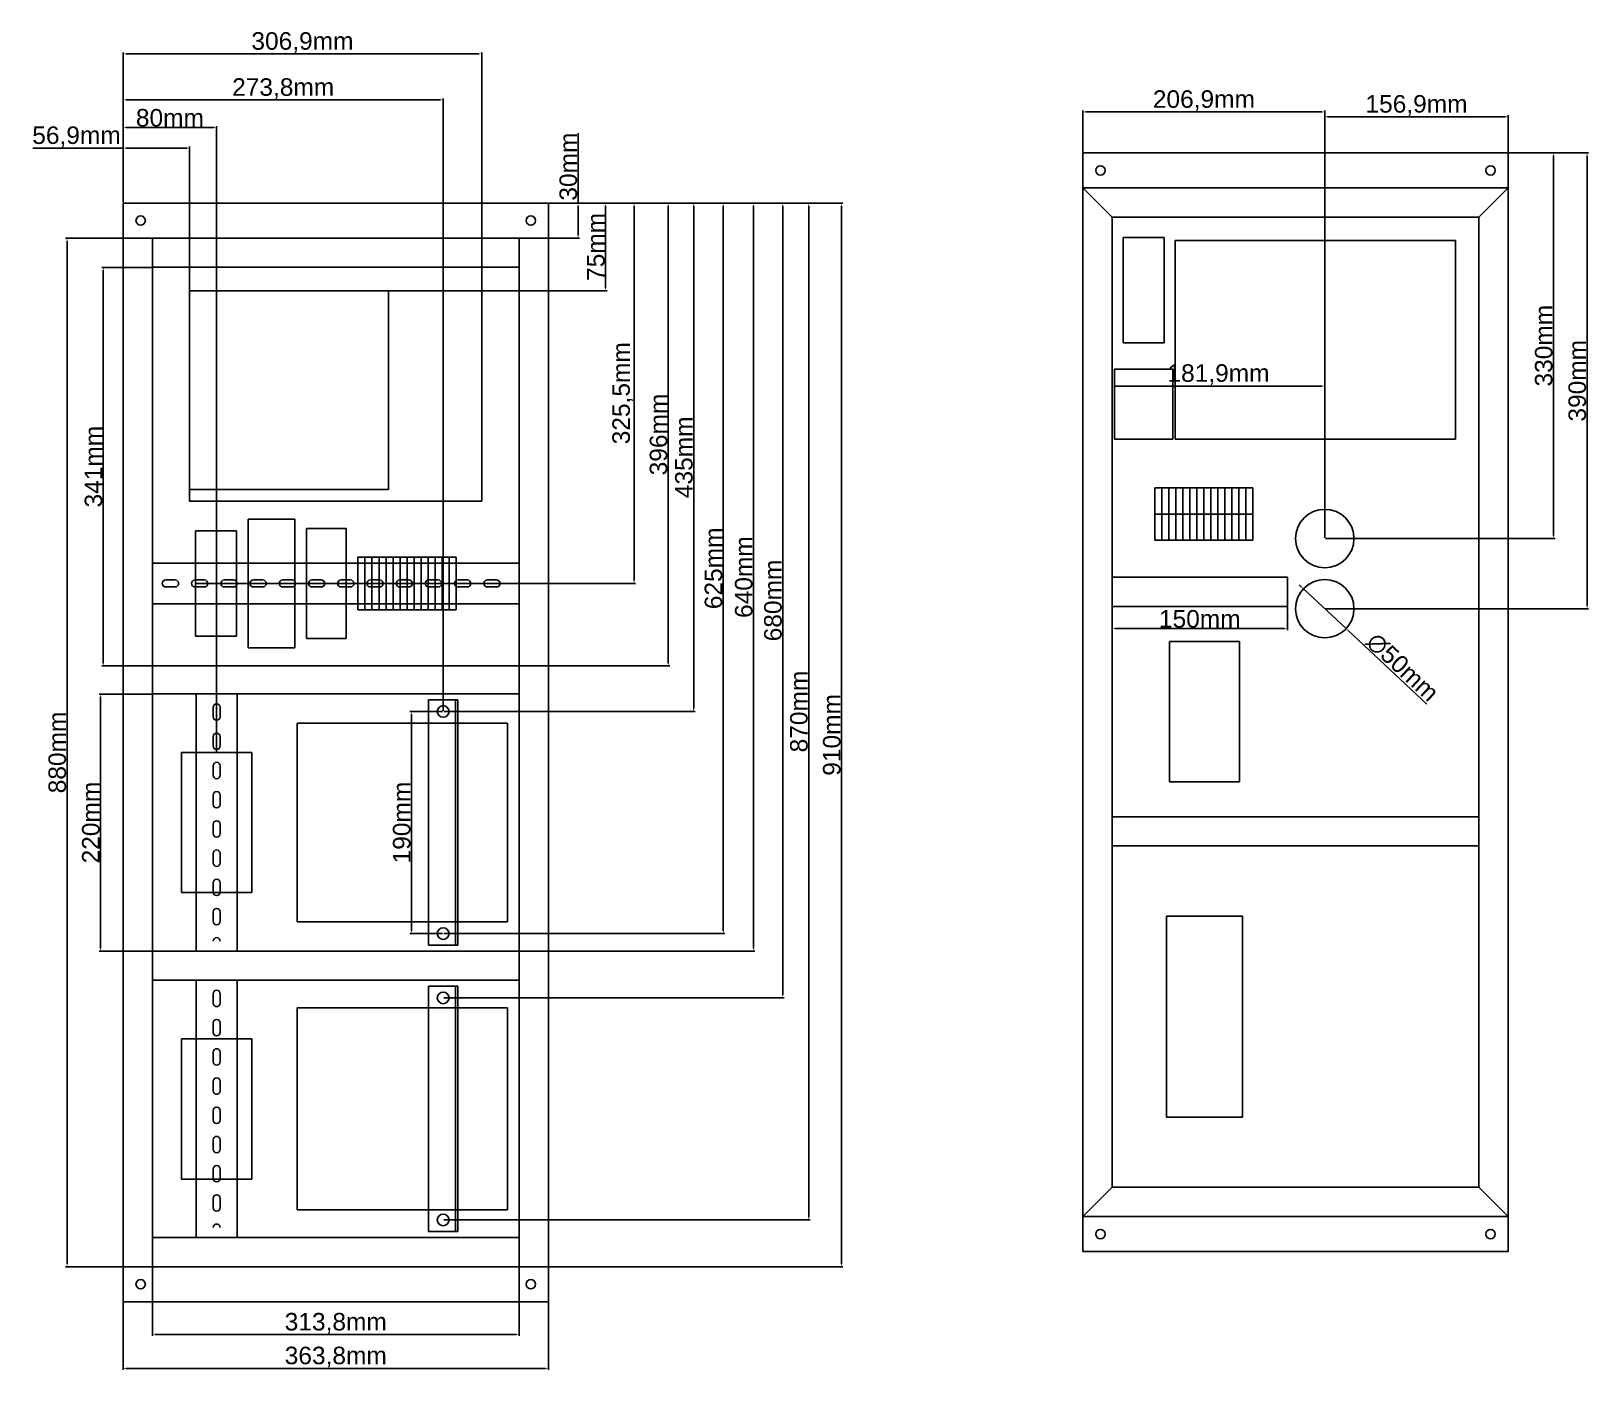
# Model space of a CAD drawing. Header units: centimetres. Extents: x 6534 to 31506, y 42826 to 109107.
# Drawn here: x 15974 to 17306, y 48677 to 49823 of the extents above; entities that cross this region are included whole.
import ezdxf

# ---------------------------------------------------------------- set-up
doc = ezdxf.new("R2010")
doc.units = ezdxf.units.CM
doc.header["$LTSCALE"] = 0.5
doc.linetypes.add('DASHED2', pattern=[9.525, 6.35, -3.175])
doc.styles.get("Standard").update_dxf_attribs({"font": 'arial.ttf'})
doc.dimstyles.new('ISO-25', dxfattribs={"dimtxt": 15, "dimasz": 2.5, "dimexe": 1.25, "dimexo": 0.625, "dimtad": 1, "dimtxsty": 'Standard', "dimcen": 2.5, "dimclrd": 1, "dimclre": 1, "dimadec": 0, "dimazin": 0, "dimtfac": 1, "dimtmove": 0, "dimatfit": 3, "dimfxl": 1, "dimarcsym": 0})

# ---------------------------------------------------------------- blocks, each defined once
blk = doc.blocks.new('*D309')
at = {"color": 1, "lineweight": -2, "transparency": 16777216}
for p, q in [((16441.6, 49675.5), (16441.6, 49735.3)), ((16416.8, 49675.5), (16442.8, 49675.5)), ((16441.6, 49648), (16441.6, 49673)), ((16416.8, 49645.5), (16442.8, 49645.5))]:
    blk.add_line(p, q, dxfattribs=at)
at = {"color": 1, "transparency": 16777216}
for points in [[(16441.2, 49673), (16442, 49673), (16441.6, 49675.5)], [(16441.2, 49648), (16442, 49648), (16441.6, 49645.5)]]:
    blk.add_solid(points, dxfattribs=at)
at = {"layer": 'Defpoints', "color": 0, "transparency": 16777216}
for p in [(16416.2, 49675.5), (16441.6, 49675.5), (16416.2, 49645.5)]:
    blk.add_point(p, dxfattribs=at)
at = {"color": 0, "transparency": 16777216, "insert": (16433.3, 49706.7), "char_height": 15, "attachment_point": 5, "rotation": 90}
blk.add_mtext('30mm', dxfattribs=at)
blk = doc.blocks.new('*D310')
at = {"color": 1, "lineweight": -2, "transparency": 16777216}
for p, q in [((16416.8, 49675.5), (16520, 49675.5)), ((16518.7, 49282), (16518.7, 49673)), ((16391.8, 49279.5), (16520, 49279.5))]:
    blk.add_line(p, q, dxfattribs=at)
at = {"color": 1, "transparency": 16777216}
for points in [[(16518.3, 49673), (16519.2, 49673), (16518.7, 49675.5)], [(16518.3, 49282), (16519.2, 49282), (16518.7, 49279.5)]]:
    blk.add_solid(points, dxfattribs=at)
at = {"layer": 'Defpoints', "color": 0, "transparency": 16777216}
for p in [(16416.2, 49675.5), (16518.7, 49675.5), (16391.2, 49279.5)]:
    blk.add_point(p, dxfattribs=at)
at = {"color": 0, "transparency": 16777216, "insert": (16510.5, 49477.5), "char_height": 15, "attachment_point": 5, "rotation": 90}
blk.add_mtext('396mm', dxfattribs=at)
blk = doc.blocks.new('*D311')
at = {"color": 1, "lineweight": -2, "transparency": 16777216}
for p, q in [((16416.8, 49675.5), (16592.9, 49675.5)), ((16591.7, 49038), (16591.7, 49673)), ((16391.8, 49035.5), (16592.9, 49035.5))]:
    blk.add_line(p, q, dxfattribs=at)
at = {"color": 1, "transparency": 16777216}
for points in [[(16591.3, 49673), (16592.1, 49673), (16591.7, 49675.5)], [(16591.3, 49038), (16592.1, 49038), (16591.7, 49035.5)]]:
    blk.add_solid(points, dxfattribs=at)
at = {"layer": 'Defpoints', "color": 0, "transparency": 16777216}
for p in [(16416.2, 49675.5), (16591.7, 49675.5), (16391.2, 49035.5)]:
    blk.add_point(p, dxfattribs=at)
at = {"color": 0, "transparency": 16777216, "insert": (16583.4, 49355.5), "char_height": 15, "attachment_point": 5, "rotation": 90}
blk.add_mtext('640mm', dxfattribs=at)
blk = doc.blocks.new('*D312')
at = {"color": 1, "lineweight": -2, "transparency": 16777216}
for p, q in [((16416.8, 49675.5), (16668.2, 49675.5)), ((16667, 48768), (16667, 49673)), ((16416.8, 48765.5), (16668.2, 48765.5))]:
    blk.add_line(p, q, dxfattribs=at)
at = {"color": 1, "transparency": 16777216}
for points in [[(16666.6, 49673), (16667.4, 49673), (16667, 49675.5)], [(16666.6, 48768), (16667.4, 48768), (16667, 48765.5)]]:
    blk.add_solid(points, dxfattribs=at)
at = {"layer": 'Defpoints', "color": 0, "transparency": 16777216}
for p in [(16416.2, 49675.5), (16667, 49675.5), (16416.2, 48765.5)]:
    blk.add_point(p, dxfattribs=at)
at = {"color": 0, "transparency": 16777216, "insert": (16658.7, 49220.5), "char_height": 15, "attachment_point": 5, "rotation": 90}
blk.add_mtext('910mm', dxfattribs=at)
blk = doc.blocks.new('*D314')
at = {"color": 1, "lineweight": -2, "transparency": 16777216}
for p, q in [((16416.8, 49675.5), (16466.4, 49675.5)), ((16465.1, 49603), (16465.1, 49673)), ((16354.9, 49600.5), (16466.4, 49600.5))]:
    blk.add_line(p, q, dxfattribs=at)
at = {"color": 1, "transparency": 16777216}
for points in [[(16464.7, 49673), (16465.5, 49673), (16465.1, 49675.5)], [(16464.7, 49603), (16465.5, 49603), (16465.1, 49600.5)]]:
    blk.add_solid(points, dxfattribs=at)
at = {"layer": 'Defpoints', "color": 0, "transparency": 16777216}
for p in [(16416.2, 49675.5), (16465.1, 49675.5), (16354.3, 49600.5)]:
    blk.add_point(p, dxfattribs=at)
at = {"color": 0, "transparency": 16777216, "insert": (16456.9, 49638), "char_height": 15, "attachment_point": 5, "rotation": 90}
blk.add_mtext('75mm', dxfattribs=at)
blk = doc.blocks.new('*D315')
at = {"color": 1, "lineweight": -2, "transparency": 16777216}
for p, q in [((16416.8, 49675.5), (16490.7, 49675.5)), ((16489.5, 49352.5), (16489.5, 49673)), ((16114.9, 49350), (16490.7, 49350))]:
    blk.add_line(p, q, dxfattribs=at)
at = {"color": 1, "transparency": 16777216}
for points in [[(16489.1, 49673), (16489.9, 49673), (16489.5, 49675.5)], [(16489.1, 49352.5), (16489.9, 49352.5), (16489.5, 49350)]]:
    blk.add_solid(points, dxfattribs=at)
at = {"layer": 'Defpoints', "color": 0, "transparency": 16777216}
for p in [(16416.2, 49675.5), (16489.5, 49675.5), (16114.3, 49350)]:
    blk.add_point(p, dxfattribs=at)
at = {"color": 0, "transparency": 16777216, "insert": (16479.8, 49512.8), "char_height": 15, "attachment_point": 5, "rotation": 90}
blk.add_mtext('325,5mm', dxfattribs=at)
blk = doc.blocks.new('*D316')
at = {"color": 1, "lineweight": -2, "transparency": 16777216}
for p, q in [((16052.4, 49722.6), (15975.2, 49722.6)), ((16052.4, 49676.2), (16052.4, 49723.8)), ((16106.8, 49722.6), (16054.9, 49722.6)), ((16109.3, 49601.2), (16109.3, 49723.8))]:
    blk.add_line(p, q, dxfattribs=at)
at = {"color": 1, "transparency": 16777216}
for points in [[(16054.9, 49723), (16054.9, 49722.1), (16052.4, 49722.6)], [(16106.8, 49723), (16106.8, 49722.1), (16109.3, 49722.6)]]:
    blk.add_solid(points, dxfattribs=at)
at = {"layer": 'Defpoints', "color": 0, "transparency": 16777216}
for p in [(16052.4, 49722.6), (16052.4, 49675.5), (16109.3, 49600.5)]:
    blk.add_point(p, dxfattribs=at)
at = {"color": 0, "transparency": 16777216, "insert": (16012.5, 49732.2), "char_height": 15, "attachment_point": 5}
blk.add_mtext('56,9mm', dxfattribs=at)
blk = doc.blocks.new('*D317')
at = {"color": 1, "lineweight": -2, "transparency": 16777216}
for p, q in [((16898.5, 49329.9), (16898.5, 49310.1)), ((17048.5, 49329.9), (17048.5, 49310.1)), ((16901, 49311.4), (17046, 49311.4))]:
    blk.add_line(p, q, dxfattribs=at)
at = {"color": 1, "transparency": 16777216}
for points in [[(16901, 49311.8), (16901, 49311), (16898.5, 49311.4)], [(17046, 49311.8), (17046, 49311), (17048.5, 49311.4)]]:
    blk.add_solid(points, dxfattribs=at)
at = {"layer": 'Defpoints', "color": 0, "transparency": 16777216}
for p in [(16898.5, 49330.5), (17048.5, 49330.5), (17048.5, 49311.4)]:
    blk.add_point(p, dxfattribs=at)
at = {"color": 0, "transparency": 16777216, "insert": (16973.5, 49319.7), "char_height": 15, "attachment_point": 5}
blk.add_mtext('150mm', dxfattribs=at)
blk = doc.blocks.new('*D318')
at = {"color": 1, "lineweight": -2, "transparency": 16777216}
for p, q in [((17237.9, 49718.5), (17277.4, 49718.5)), ((17276.1, 49391), (17276.1, 49716)), ((17081, 49388.5), (17277.4, 49388.5))]:
    blk.add_line(p, q, dxfattribs=at)
at = {"color": 1, "transparency": 16777216}
for points in [[(17275.7, 49716), (17276.5, 49716), (17276.1, 49718.5)], [(17275.7, 49391), (17276.5, 49391), (17276.1, 49388.5)]]:
    blk.add_solid(points, dxfattribs=at)
at = {"layer": 'Defpoints', "color": 0, "transparency": 16777216}
for p in [(17237.3, 49718.5), (17276.1, 49718.5), (17080.4, 49388.5)]:
    blk.add_point(p, dxfattribs=at)
at = {"color": 0, "transparency": 16777216, "insert": (17267.8, 49553.5), "char_height": 15, "attachment_point": 5, "rotation": 90}
blk.add_mtext('330mm', dxfattribs=at)
blk = doc.blocks.new('*D319')
at = {"color": 1, "lineweight": -2, "transparency": 16777216}
for p, q in [((17237.9, 49718.5), (17306, 49718.5)), ((17304.8, 49331), (17304.8, 49716)), ((17081, 49328.5), (17306, 49328.5))]:
    blk.add_line(p, q, dxfattribs=at)
at = {"color": 1, "transparency": 16777216}
for points in [[(17304.4, 49716), (17305.2, 49716), (17304.8, 49718.5)], [(17304.4, 49331), (17305.2, 49331), (17304.8, 49328.5)]]:
    blk.add_solid(points, dxfattribs=at)
at = {"layer": 'Defpoints', "color": 0, "transparency": 16777216}
for p in [(17237.3, 49718.5), (17304.8, 49718.5), (17080.4, 49328.5)]:
    blk.add_point(p, dxfattribs=at)
at = {"color": 0, "transparency": 16777216, "insert": (17296.5, 49523.5), "char_height": 15, "attachment_point": 5, "rotation": 90}
blk.add_mtext('390mm', dxfattribs=at)
blk = doc.blocks.new('*D320')
at = {"color": 1, "lineweight": -2, "transparency": 16777216}
for p, q in [((17080.4, 49389.1), (17080.4, 49750.6)), ((17082.9, 49749.3), (17234.8, 49749.3)), ((17237.3, 49719.1), (17237.3, 49750.6))]:
    blk.add_line(p, q, dxfattribs=at)
at = {"color": 1, "transparency": 16777216}
for points in [[(17082.9, 49749.8), (17082.9, 49748.9), (17080.4, 49749.3)], [(17234.8, 49749.8), (17234.8, 49748.9), (17237.3, 49749.3)]]:
    blk.add_solid(points, dxfattribs=at)
at = {"layer": 'Defpoints', "color": 0, "transparency": 16777216}
for p in [(17237.3, 49749.3), (17237.3, 49718.5), (17080.4, 49388.5)]:
    blk.add_point(p, dxfattribs=at)
at = {"color": 0, "transparency": 16777216, "insert": (17158.9, 49759), "char_height": 15, "attachment_point": 5}
blk.add_mtext('156,9mm', dxfattribs=at)
blk = doc.blocks.new('*D321')
at = {"color": 1, "lineweight": -2, "transparency": 16777216}
for p, q in [((17060.3, 49347.2), (17058.5, 49349)), ((17062.1, 49345.5), (17098.7, 49311.4)), ((17167.8, 49246.9), (17100.5, 49309.7))]:
    blk.add_line(p, q, dxfattribs=at)
at = {"color": 1, "transparency": 16777216}
for points in [[(17060.6, 49347.6), (17060, 49346.9), (17062.1, 49345.5)], [(17100.8, 49310), (17100.2, 49309.4), (17098.7, 49311.4)]]:
    blk.add_solid(points, dxfattribs=at)
at = {"layer": 'Defpoints', "color": 0, "transparency": 16777216}
for p in [(17062.1, 49345.5), (17098.7, 49311.4)]:
    blk.add_point(p, dxfattribs=at)
at = {"color": 0, "transparency": 16777216, "insert": (17146.9, 49278.4), "char_height": 15, "attachment_point": 5, "rotation": 316.9702}
blk.add_mtext('∅50mm', dxfattribs=at)
blk = doc.blocks.new('*D331')
at = {"color": 1, "lineweight": -2, "transparency": 16777216}
for p, q in [((16873.5, 49719.1), (16873.5, 49754.7)), ((16876, 49753.5), (17077.9, 49753.5)), ((17080.4, 49389.1), (17080.4, 49754.7))]:
    blk.add_line(p, q, dxfattribs=at)
at = {"color": 1, "transparency": 16777216}
for points in [[(16876, 49753.9), (16876, 49753), (16873.5, 49753.5)], [(17077.9, 49753.9), (17077.9, 49753), (17080.4, 49753.5)]]:
    blk.add_solid(points, dxfattribs=at)
at = {"layer": 'Defpoints', "color": 0, "transparency": 16777216}
for p in [(17080.4, 49753.5), (16873.5, 49718.5), (17080.4, 49388.5)]:
    blk.add_point(p, dxfattribs=at)
at = {"color": 0, "transparency": 16777216, "insert": (16977, 49763.1), "char_height": 15, "attachment_point": 5}
blk.add_mtext('206,9mm', dxfattribs=at)
blk = doc.blocks.new('*D332')
at = {"color": 1, "lineweight": -2, "transparency": 16777216}
for p, q in [((16898.5, 49356.1), (16898.5, 49520.3)), ((16901, 49519), (17077.9, 49519)), ((17080.4, 49389.1), (17080.4, 49520.3))]:
    blk.add_line(p, q, dxfattribs=at)
at = {"color": 1, "transparency": 16777216}
for points in [[(16901, 49519.4), (16901, 49518.6), (16898.5, 49519)], [(17077.9, 49519.4), (17077.9, 49518.6), (17080.4, 49519)]]:
    blk.add_solid(points, dxfattribs=at)
at = {"layer": 'Defpoints', "color": 0, "transparency": 16777216}
for p in [(17080.4, 49519), (17080.4, 49388.5), (16898.5, 49355.5)]:
    blk.add_point(p, dxfattribs=at)
at = {"color": 0, "transparency": 16777216, "insert": (16989.5, 49528.7), "char_height": 15, "attachment_point": 5}
blk.add_mtext('181,9mm', dxfattribs=at)
blk = doc.blocks.new('*D421')
at = {"color": 1, "lineweight": -2, "transparency": 16777216}
for p, q in [((16051.8, 49645.5), (16003.2, 49645.5)), ((16004.4, 49643), (16004.4, 48768)), ((16051.8, 48765.5), (16003.2, 48765.5))]:
    blk.add_line(p, q, dxfattribs=at)
at = {"color": 1, "transparency": 16777216}
for points in [[(16004, 49643), (16004.8, 49643), (16004.4, 49645.5)], [(16004, 48768), (16004.8, 48768), (16004.4, 48765.5)]]:
    blk.add_solid(points, dxfattribs=at)
at = {"layer": 'Defpoints', "color": 0, "transparency": 16777216}
for p in [(16052.4, 49645.5), (16004.4, 48765.5), (16052.4, 48765.5)]:
    blk.add_point(p, dxfattribs=at)
at = {"color": 0, "transparency": 16777216, "insert": (15996.1, 49205.5), "char_height": 15, "attachment_point": 5, "rotation": 90}
blk.add_mtext('880mm', dxfattribs=at)
blk = doc.blocks.new('*D422')
at = {"color": 1, "lineweight": -2, "transparency": 16777216}
for p, q in [((16052.4, 48764.9), (16052.4, 48677.3)), ((16416.2, 48764.9), (16416.2, 48677.3)), ((16054.9, 48678.5), (16413.7, 48678.5))]:
    blk.add_line(p, q, dxfattribs=at)
at = {"color": 1, "transparency": 16777216}
for points in [[(16054.9, 48679), (16054.9, 48678.1), (16052.4, 48678.5)], [(16413.7, 48679), (16413.7, 48678.1), (16416.2, 48678.5)]]:
    blk.add_solid(points, dxfattribs=at)
at = {"layer": 'Defpoints', "color": 0, "transparency": 16777216}
for p in [(16052.4, 48765.5), (16416.2, 48765.5), (16416.2, 48678.5)]:
    blk.add_point(p, dxfattribs=at)
at = {"color": 0, "transparency": 16777216, "insert": (16234.3, 48688.2), "char_height": 15, "attachment_point": 5}
blk.add_mtext('363,8mm', dxfattribs=at)
blk = doc.blocks.new('*D423')
at = {"color": 1, "lineweight": -2, "transparency": 16777216}
for p, q in [((16052.4, 49676.2), (16052.4, 49765)), ((16054.9, 49763.8), (16323.7, 49763.8)), ((16326.2, 49241.2), (16326.2, 49765))]:
    blk.add_line(p, q, dxfattribs=at)
at = {"color": 1, "transparency": 16777216}
for points in [[(16054.9, 49764.2), (16054.9, 49763.4), (16052.4, 49763.8)], [(16323.7, 49764.2), (16323.7, 49763.4), (16326.2, 49763.8)]]:
    blk.add_solid(points, dxfattribs=at)
at = {"layer": 'Defpoints', "color": 0, "transparency": 16777216}
for p in [(16326.2, 49763.8), (16052.4, 49675.5), (16326.2, 49240.5)]:
    blk.add_point(p, dxfattribs=at)
at = {"color": 0, "transparency": 16777216, "insert": (16189.3, 49773.4), "char_height": 15, "attachment_point": 5}
blk.add_mtext('273,8mm', dxfattribs=at)
blk = doc.blocks.new('*D424')
at = {"color": 1, "lineweight": -2, "transparency": 16777216}
for p, q in [((16416.8, 49675.5), (16541.7, 49675.5)), ((16540.5, 49673), (16540.5, 49243)), ((16326.8, 49240.5), (16541.7, 49240.5))]:
    blk.add_line(p, q, dxfattribs=at)
at = {"color": 1, "transparency": 16777216}
for points in [[(16540.1, 49673), (16540.9, 49673), (16540.5, 49675.5)], [(16540.1, 49243), (16540.9, 49243), (16540.5, 49240.5)]]:
    blk.add_solid(points, dxfattribs=at)
at = {"layer": 'Defpoints', "color": 0, "transparency": 16777216}
for p in [(16416.2, 49675.5), (16326.2, 49240.5), (16540.5, 49240.5)]:
    blk.add_point(p, dxfattribs=at)
at = {"color": 0, "transparency": 16777216, "insert": (16532.2, 49458), "char_height": 15, "attachment_point": 5, "rotation": 90}
blk.add_mtext('435mm', dxfattribs=at)
blk = doc.blocks.new('*D425')
at = {"color": 1, "lineweight": -2, "transparency": 16777216}
for p, q in [((16417.4, 49675.5), (16567.1, 49675.5)), ((16565.8, 49053), (16565.8, 49673)), ((16326.8, 49050.5), (16567.1, 49050.5))]:
    blk.add_line(p, q, dxfattribs=at)
at = {"color": 1, "transparency": 16777216}
for points in [[(16565.4, 49673), (16566.2, 49673), (16565.8, 49675.5)], [(16565.4, 49053), (16566.2, 49053), (16565.8, 49050.5)]]:
    blk.add_solid(points, dxfattribs=at)
at = {"layer": 'Defpoints', "color": 0, "transparency": 16777216}
for p in [(16416.8, 49675.5), (16565.8, 49675.5), (16326.2, 49050.5)]:
    blk.add_point(p, dxfattribs=at)
at = {"color": 0, "transparency": 16777216, "insert": (16557.5, 49363), "char_height": 15, "attachment_point": 5, "rotation": 90}
blk.add_mtext('625mm', dxfattribs=at)
blk = doc.blocks.new('*D426')
at = {"color": 1, "lineweight": -2, "transparency": 16777216}
for p, q in [((16416.8, 49675.5), (16617.9, 49675.5)), ((16616.7, 48998), (16616.7, 49673)), ((16326.8, 48995.5), (16617.9, 48995.5))]:
    blk.add_line(p, q, dxfattribs=at)
at = {"color": 1, "transparency": 16777216}
for points in [[(16616.3, 49673), (16617.1, 49673), (16616.7, 49675.5)], [(16616.3, 48998), (16617.1, 48998), (16616.7, 48995.5)]]:
    blk.add_solid(points, dxfattribs=at)
at = {"layer": 'Defpoints', "color": 0, "transparency": 16777216}
for p in [(16416.2, 49675.5), (16616.7, 49675.5), (16326.2, 48995.5)]:
    blk.add_point(p, dxfattribs=at)
at = {"color": 0, "transparency": 16777216, "insert": (16608.4, 49335.5), "char_height": 15, "attachment_point": 5, "rotation": 90}
blk.add_mtext('680mm', dxfattribs=at)
blk = doc.blocks.new('*D427')
at = {"color": 1, "lineweight": -2, "transparency": 16777216}
for p, q in [((16416.8, 49675.5), (16640.2, 49675.5)), ((16638.9, 48808), (16638.9, 49673)), ((16326.8, 48805.5), (16640.2, 48805.5))]:
    blk.add_line(p, q, dxfattribs=at)
at = {"color": 1, "transparency": 16777216}
for points in [[(16638.5, 49673), (16639.3, 49673), (16638.9, 49675.5)], [(16638.5, 48808), (16639.3, 48808), (16638.9, 48805.5)]]:
    blk.add_solid(points, dxfattribs=at)
at = {"layer": 'Defpoints', "color": 0, "transparency": 16777216}
for p in [(16416.2, 49675.5), (16638.9, 49675.5), (16326.2, 48805.5)]:
    blk.add_point(p, dxfattribs=at)
at = {"color": 0, "transparency": 16777216, "insert": (16630.6, 49240.5), "char_height": 15, "attachment_point": 5, "rotation": 90}
blk.add_mtext('870mm', dxfattribs=at)
blk = doc.blocks.new('*D428')
at = {"color": 1, "lineweight": -2, "transparency": 16777216}
for p, q in [((16052.4, 49676.2), (16052.4, 49741.3)), ((16129.9, 49740.1), (16054.9, 49740.1)), ((16132.4, 49206.2), (16132.4, 49741.3))]:
    blk.add_line(p, q, dxfattribs=at)
at = {"color": 1, "transparency": 16777216}
for points in [[(16054.9, 49740.5), (16054.9, 49739.7), (16052.4, 49740.1)], [(16129.9, 49740.5), (16129.9, 49739.7), (16132.4, 49740.1)]]:
    blk.add_solid(points, dxfattribs=at)
at = {"layer": 'Defpoints', "color": 0, "transparency": 16777216}
for p in [(16052.4, 49740.1), (16052.4, 49675.5), (16132.4, 49205.5)]:
    blk.add_point(p, dxfattribs=at)
at = {"color": 0, "transparency": 16777216, "insert": (16092.4, 49748.4), "char_height": 15, "attachment_point": 5}
blk.add_mtext('80mm', dxfattribs=at)
blk = doc.blocks.new('*D429')
at = {"color": 1, "lineweight": -2, "transparency": 16777216}
for p, q in [((16077.4, 48764.9), (16077.4, 48706.3)), ((16391.2, 48764.9), (16391.2, 48706.3)), ((16079.9, 48707.5), (16388.7, 48707.5))]:
    blk.add_line(p, q, dxfattribs=at)
at = {"color": 1, "transparency": 16777216}
for points in [[(16079.9, 48707.9), (16079.9, 48707.1), (16077.4, 48707.5)], [(16388.7, 48707.9), (16388.7, 48707.1), (16391.2, 48707.5)]]:
    blk.add_solid(points, dxfattribs=at)
at = {"layer": 'Defpoints', "color": 0, "transparency": 16777216}
for p in [(16077.4, 48765.5), (16391.2, 48765.5), (16391.2, 48707.5)]:
    blk.add_point(p, dxfattribs=at)
at = {"color": 0, "transparency": 16777216, "insert": (16234.3, 48717.1), "char_height": 15, "attachment_point": 5}
blk.add_mtext('313,8mm', dxfattribs=at)
blk = doc.blocks.new('*D430')
at = {"color": 1, "lineweight": -2, "transparency": 16777216}
for p, q in [((16076.8, 49255.5), (16031.8, 49255.5)), ((16033.1, 49253), (16033.1, 49038)), ((16076.8, 49035.5), (16031.8, 49035.5))]:
    blk.add_line(p, q, dxfattribs=at)
at = {"color": 1, "transparency": 16777216}
for points in [[(16032.7, 49253), (16033.5, 49253), (16033.1, 49255.5)], [(16032.7, 49038), (16033.5, 49038), (16033.1, 49035.5)]]:
    blk.add_solid(points, dxfattribs=at)
at = {"layer": 'Defpoints', "color": 0, "transparency": 16777216}
for p in [(16077.4, 49255.5), (16033.1, 49035.5), (16077.4, 49035.5)]:
    blk.add_point(p, dxfattribs=at)
at = {"color": 0, "transparency": 16777216, "insert": (16024.8, 49145.5), "char_height": 15, "attachment_point": 5, "rotation": 90}
blk.add_mtext('220mm', dxfattribs=at)
blk = doc.blocks.new('*D442')
at = {"color": 1, "lineweight": -2, "transparency": 16777216}
for p, q in [((16052.4, 49676.2), (16052.4, 49804.4)), ((16356.8, 49803.1), (16054.9, 49803.1)), ((16359.3, 49601.2), (16359.3, 49804.4))]:
    blk.add_line(p, q, dxfattribs=at)
at = {"color": 1, "transparency": 16777216}
for points in [[(16054.9, 49803.5), (16054.9, 49802.7), (16052.4, 49803.1)], [(16356.8, 49803.5), (16356.8, 49802.7), (16359.3, 49803.1)]]:
    blk.add_solid(points, dxfattribs=at)
at = {"layer": 'Defpoints', "color": 0, "transparency": 16777216}
for p in [(16052.4, 49803.1), (16052.4, 49675.5), (16359.3, 49600.5)]:
    blk.add_point(p, dxfattribs=at)
at = {"color": 0, "transparency": 16777216, "insert": (16205.8, 49812.8), "char_height": 15, "attachment_point": 5}
blk.add_mtext('306,9mm', dxfattribs=at)
blk = doc.blocks.new('*D443')
at = {"color": 1, "lineweight": -2, "transparency": 16777216}
for p, q in [((16325.6, 49240.5), (16297.8, 49240.5)), ((16299.1, 49238), (16299.1, 49053)), ((16325.6, 49050.5), (16297.8, 49050.5))]:
    blk.add_line(p, q, dxfattribs=at)
at = {"color": 1, "transparency": 16777216}
for points in [[(16298.7, 49238), (16299.5, 49238), (16299.1, 49240.5)], [(16298.7, 49053), (16299.5, 49053), (16299.1, 49050.5)]]:
    blk.add_solid(points, dxfattribs=at)
at = {"layer": 'Defpoints', "color": 0, "transparency": 16777216}
for p in [(16326.2, 49240.5), (16299.1, 49050.5), (16326.2, 49050.5)]:
    blk.add_point(p, dxfattribs=at)
at = {"color": 0, "transparency": 16777216, "insert": (16290.8, 49145.5), "char_height": 15, "attachment_point": 5, "rotation": 90}
blk.add_mtext('190mm', dxfattribs=at)
blk = doc.blocks.new('*D469')
at = {"color": 1, "lineweight": -2, "transparency": 16777216}
for p, q in [((16076.8, 49620.5), (16034.1, 49620.5)), ((16035.4, 49618), (16035.4, 49282)), ((16076.8, 49279.5), (16034.1, 49279.5))]:
    blk.add_line(p, q, dxfattribs=at)
at = {"color": 1, "transparency": 16777216}
for points in [[(16035, 49618), (16035.8, 49618), (16035.4, 49620.5)], [(16035, 49282), (16035.8, 49282), (16035.4, 49279.5)]]:
    blk.add_solid(points, dxfattribs=at)
at = {"layer": 'Defpoints', "color": 0, "transparency": 16777216}
for p in [(16077.4, 49620.5), (16035.4, 49279.5), (16077.4, 49279.5)]:
    blk.add_point(p, dxfattribs=at)
at = {"color": 0, "transparency": 16777216, "insert": (16027.1, 49450), "char_height": 15, "attachment_point": 5, "rotation": 90}
blk.add_mtext('341mm', dxfattribs=at)

msp = doc.modelspace()

# ---------------------------------------------------------------- linework, layer by layer
for p, q in [((16873.516, 49718.484), (17237.316, 49718.484)), ((16873.516, 48778.484), (16873.516, 49718.484)), ((16873.516, 49718.484), (16898.516, 49718.484)), ((17237.316, 48778.484), (17237.316, 49718.484)), ((17237.316, 48778.484), (17237.316, 49718.484)), ((16873.516, 49688.484), (17237.316, 49688.484)), ((16873.516, 48836.484), (16873.516, 49688.484)), ((16873.516, 49688.484), (16873.516, 49663.484)), ((16873.516, 49688.484), (16898.516, 49663.484)), ((16888.516, 49688.484), (16873.516, 49688.484)), ((17212.316, 49663.484), (17237.316, 49688.484)), ((17237.316, 49688.484), (17237.316, 48798.484)), ((16052.392, 49675.546), (16416.192, 49675.546)), ((16052.392, 48735.546), (16052.392, 49675.546)), ((16052.392, 49675.546), (16077.392, 49675.546)), ((16416.192, 48735.546), (16416.192, 49675.546)), ((16898.516, 49663.484), (17212.316, 49663.484)), ((16898.516, 48833.484), (16898.516, 49663.484)), ((16898.516, 49663.484), (16918.516, 49663.484)), ((17212.316, 49663.484), (17212.316, 48833.484)), ((17212.316, 49663.484), (17212.316, 49383.484)), ((16052.392, 49645.546), (16416.192, 49645.546)), ((16052.392, 49645.546), (16052.392, 49620.546)), ((16067.392, 49645.546), (16052.392, 49645.546)), ((16077.392, 48765.546), (16077.392, 49645.546)), ((16391.192, 49645.546), (16391.192, 49340.546)), ((16416.192, 49645.546), (16416.192, 48755.546)), ((16907.916, 49645.984), (16942.916, 49645.984)), ((16907.916, 49645.984), (16907.916, 49555.984)), ((16942.916, 49555.984), (16942.916, 49645.984)), ((16952.316, 49643.484), (17192.316, 49643.484)), ((16952.316, 49473.484), (16952.316, 49643.484)), ((17192.316, 49643.484), (17192.316, 49473.484)), ((16898.516, 49548.487), (16898.516, 49633.487)), ((16898.516, 49633.487), (16898.516, 49590.987)), ((16077.392, 49620.546), (16391.192, 49620.546)), ((16077.392, 49620.546), (16097.392, 49620.546)), ((16391.192, 49620.546), (16391.192, 48790.546)), ((16109.292, 49600.546), (16359.292, 49600.546)), ((16109.292, 49420.546), (16109.292, 49600.546)), ((16109.292, 49430.546), (16109.292, 49600.546)), ((16149.292, 49600.546), (16319.292, 49600.546)), ((16279.292, 49600.546), (16279.292, 49430.546)), ((16359.292, 49600.546), (16359.292, 49420.546)), ((16942.916, 49555.984), (16907.916, 49555.984)), ((16950.416, 49533.484), (16900.416, 49533.484)), ((16900.416, 49533.484), (16900.416, 49473.484)), ((16950.416, 49473.484), (16950.416, 49533.484)), ((17212.316, 49383.484), (17212.316, 49523.484)), ((16391.192, 49340.546), (16391.192, 49480.546)), ((16900.416, 49473.484), (16925.416, 49473.484)), ((16925.416, 49473.484), (16950.416, 49473.484)), ((17192.316, 49473.484), (16952.316, 49473.484)), ((16898.516, 49463.487), (16898.516, 49355.484)), ((17212.316, 49355.484), (17212.316, 49463.487)), ((16279.292, 49430.546), (16109.292, 49430.546)), ((16934.966, 49431.986), (16940.966, 49431.986)), ((16934.966, 49386.986), (16934.966, 49431.986)), ((16940.966, 49431.986), (16940.966, 49386.986)), ((16940.966, 49431.986), (16946.966, 49431.986)), ((16940.966, 49386.986), (16940.966, 49431.986)), ((16946.966, 49431.986), (16946.966, 49386.986)), ((16946.966, 49431.986), (16952.966, 49431.986)), ((16946.966, 49386.986), (16946.966, 49431.986)), ((16952.966, 49431.986), (16952.966, 49386.986)), ((16952.966, 49431.986), (16958.966, 49431.986)), ((16952.966, 49386.986), (16952.966, 49431.986)), ((16958.966, 49431.986), (16958.966, 49386.986)), ((16958.966, 49431.986), (16964.966, 49431.986)), ((16958.966, 49386.986), (16958.966, 49431.986)), ((16964.966, 49431.986), (16964.966, 49386.986)), ((16964.966, 49431.986), (16970.966, 49431.986)), ((16964.966, 49386.986), (16964.966, 49431.986)), ((16970.966, 49431.986), (16970.966, 49386.986)), ((16970.966, 49431.986), (16976.966, 49431.986)), ((16970.966, 49386.986), (16970.966, 49431.986)), ((16976.966, 49431.986), (16976.966, 49386.986)), ((16976.966, 49431.986), (16982.966, 49431.986)), ((16976.966, 49386.986), (16976.966, 49431.986)), ((16982.966, 49431.986), (16982.966, 49386.986)), ((16982.966, 49431.986), (16988.966, 49431.986)), ((16982.966, 49386.986), (16982.966, 49431.986)), ((16988.966, 49431.986), (16988.966, 49386.986)), ((16988.966, 49431.986), (16994.966, 49431.986)), ((16988.966, 49386.986), (16988.966, 49431.986)), ((16994.966, 49431.986), (16994.966, 49386.986)), ((16994.966, 49431.986), (17000.966, 49431.986)), ((16994.966, 49386.986), (16994.966, 49431.986)), ((17000.966, 49431.986), (17000.966, 49386.986)), ((17000.966, 49431.986), (17006.966, 49431.986)), ((17000.966, 49386.986), (17000.966, 49431.986)), ((17006.966, 49431.986), (17006.966, 49386.986)), ((17006.966, 49431.986), (17012.966, 49431.986)), ((17006.966, 49386.986), (17006.966, 49431.986)), ((17012.966, 49431.986), (17012.966, 49386.986)), ((17012.966, 49431.986), (17018.966, 49431.986)), ((17012.966, 49386.986), (17012.966, 49431.986)), ((17018.966, 49431.986), (17018.966, 49386.986)), ((16359.292, 49420.546), (16109.292, 49420.546)), ((16159.292, 49295.046), (16159.292, 49405.046)), ((16159.292, 49405.046), (16159.292, 49295.046)), ((16199.292, 49405.046), (16159.292, 49405.046)), ((16199.292, 49295.046), (16199.292, 49405.046)), ((16934.966, 49409.486), (17018.966, 49409.486)), ((16114.292, 49395.046), (16149.292, 49395.046)), ((16114.292, 49395.046), (16114.292, 49305.046)), ((16149.292, 49305.046), (16149.292, 49395.046)), ((16209.292, 49397.046), (16209.292, 49303.046)), ((16243.292, 49397.046), (16209.292, 49397.046)), ((16243.292, 49303.046), (16243.292, 49397.046)), ((16940.966, 49386.986), (16934.966, 49386.986)), ((16946.966, 49386.986), (16940.966, 49386.986)), ((16952.966, 49386.986), (16946.966, 49386.986)), ((16958.966, 49386.986), (16952.966, 49386.986)), ((16964.966, 49386.986), (16958.966, 49386.986)), ((16970.966, 49386.986), (16964.966, 49386.986)), ((16976.966, 49386.986), (16970.966, 49386.986)), ((16982.966, 49386.986), (16976.966, 49386.986)), ((16988.966, 49386.986), (16982.966, 49386.986)), ((16994.966, 49386.986), (16988.966, 49386.986)), ((17000.966, 49386.986), (16994.966, 49386.986)), ((17006.966, 49386.986), (17000.966, 49386.986)), ((17012.966, 49386.986), (17006.966, 49386.986)), ((17018.966, 49386.986), (17012.966, 49386.986)), ((16077.392, 49367.546), (16391.192, 49367.546)), ((16253.292, 49372.546), (16259.292, 49372.546)), ((16253.292, 49327.546), (16253.292, 49372.546)), ((16259.292, 49372.546), (16259.292, 49327.546)), ((16259.292, 49372.546), (16265.292, 49372.546)), ((16259.292, 49327.546), (16259.292, 49372.546)), ((16265.292, 49372.546), (16265.292, 49327.546)), ((16265.292, 49372.546), (16271.292, 49372.546)), ((16265.292, 49327.546), (16265.292, 49372.546)), ((16271.292, 49372.546), (16271.292, 49327.546)), ((16271.292, 49372.546), (16277.292, 49372.546)), ((16271.292, 49327.546), (16271.292, 49372.546)), ((16277.292, 49372.546), (16277.292, 49327.546)), ((16277.292, 49372.546), (16283.292, 49372.546)), ((16277.292, 49327.546), (16277.292, 49372.546)), ((16283.292, 49372.546), (16283.292, 49327.546)), ((16283.292, 49372.546), (16289.292, 49372.546)), ((16283.292, 49327.546), (16283.292, 49372.546)), ((16289.292, 49372.546), (16289.292, 49327.546)), ((16289.292, 49372.546), (16295.292, 49372.546)), ((16289.292, 49327.546), (16289.292, 49372.546)), ((16295.292, 49372.546), (16295.292, 49327.546)), ((16295.292, 49372.546), (16301.292, 49372.546)), ((16295.292, 49327.546), (16295.292, 49372.546)), ((16301.292, 49372.546), (16301.292, 49327.546)), ((16301.292, 49372.546), (16307.292, 49372.546)), ((16301.292, 49327.546), (16301.292, 49372.546)), ((16307.292, 49372.546), (16307.292, 49327.546)), ((16307.292, 49372.546), (16313.292, 49372.546)), ((16307.292, 49327.546), (16307.292, 49372.546)), ((16313.292, 49372.546), (16313.292, 49327.546)), ((16313.292, 49372.546), (16319.292, 49372.546)), ((16313.292, 49327.546), (16313.292, 49372.546)), ((16319.292, 49372.546), (16319.292, 49327.546)), ((16319.292, 49372.546), (16325.292, 49372.546)), ((16319.292, 49327.546), (16319.292, 49372.546)), ((16325.292, 49372.546), (16325.292, 49327.546)), ((16325.292, 49372.546), (16331.292, 49372.546)), ((16325.292, 49327.546), (16325.292, 49372.546)), ((16331.292, 49372.546), (16331.292, 49327.546)), ((16331.292, 49372.546), (16337.292, 49372.546)), ((16331.292, 49327.546), (16331.292, 49372.546)), ((16337.292, 49372.546), (16337.292, 49327.546)), ((16088.889, 49353.046), (16096.889, 49353.046)), ((16113.889, 49353.046), (16121.889, 49353.046)), ((16114.292, 49350.046), (16114.292, 49306.256)), ((16138.889, 49353.046), (16146.889, 49353.046)), ((16163.889, 49353.046), (16171.889, 49353.046)), ((16188.889, 49353.046), (16196.889, 49353.046)), ((16213.889, 49353.046), (16221.889, 49353.046)), ((16238.889, 49353.046), (16246.889, 49353.046)), ((16238.889, 49353.046), (16246.889, 49353.046)), ((16263.889, 49353.046), (16271.889, 49353.046)), ((16288.889, 49353.046), (16296.889, 49353.046)), ((16313.889, 49353.046), (16321.889, 49353.046)), ((16338.889, 49353.046), (16346.889, 49353.046)), ((16338.889, 49353.046), (16346.889, 49353.046)), ((16363.889, 49353.046), (16371.889, 49353.046)), ((16898.516, 49355.484), (17048.516, 49355.484)), ((17048.516, 49330.484), (17048.516, 49355.484)), ((16096.889, 49347.046), (16088.889, 49347.046)), ((16121.889, 49347.046), (16113.889, 49347.046)), ((16146.889, 49347.046), (16138.889, 49347.046)), ((16171.889, 49347.046), (16163.889, 49347.046)), ((16196.889, 49347.046), (16188.889, 49347.046)), ((16221.889, 49347.046), (16213.889, 49347.046)), ((16246.889, 49347.046), (16238.889, 49347.046)), ((16246.889, 49347.046), (16238.889, 49347.046)), ((16271.889, 49347.046), (16263.889, 49347.046)), ((16296.889, 49347.046), (16288.889, 49347.046)), ((16321.889, 49347.046), (16313.889, 49347.046)), ((16346.889, 49347.046), (16338.889, 49347.046)), ((16346.889, 49347.046), (16338.889, 49347.046)), ((16371.889, 49347.046), (16363.889, 49347.046)), ((16391.192, 49332.546), (16077.392, 49332.546)), ((16259.292, 49327.546), (16253.292, 49327.546)), ((16265.292, 49327.546), (16259.292, 49327.546)), ((16271.292, 49327.546), (16265.292, 49327.546)), ((16277.292, 49327.546), (16271.292, 49327.546)), ((16283.292, 49327.546), (16277.292, 49327.546)), ((16289.292, 49327.546), (16283.292, 49327.546)), ((16295.292, 49327.546), (16289.292, 49327.546)), ((16301.292, 49327.546), (16295.292, 49327.546)), ((16307.292, 49327.546), (16301.292, 49327.546)), ((16313.292, 49327.546), (16307.292, 49327.546)), ((16319.292, 49327.546), (16313.292, 49327.546)), ((16325.292, 49327.546), (16319.292, 49327.546)), ((16331.292, 49327.546), (16325.292, 49327.546)), ((16337.292, 49327.546), (16331.292, 49327.546)), ((16898.516, 49330.484), (17048.516, 49330.484)), ((16898.516, 49330.484), (17048.516, 49330.484)), ((16149.292, 49305.046), (16114.292, 49305.046)), ((16159.292, 49295.046), (16199.292, 49295.046)), ((16209.292, 49303.046), (16243.292, 49303.046)), ((16947.516, 49240.484), (16947.516, 49300.484)), ((16947.516, 49300.484), (17007.516, 49300.484)), ((17007.516, 49300.484), (17007.516, 49180.484)), ((16391.192, 49287.546), (16391.192, 48765.546)), ((16391.192, 49279.546), (16077.392, 49279.546)), ((16391.192, 49279.546), (16391.192, 49255.546)), ((16077.392, 49255.546), (16391.192, 49255.546)), ((16114.892, 49035.546), (16114.892, 49255.546)), ((16149.892, 49255.546), (16149.892, 49035.546)), ((16129.392, 49236.049), (16129.392, 49244.049)), ((16135.392, 49244.049), (16135.392, 49236.049)), ((16313.692, 49040.546), (16313.692, 49250.546)), ((16313.692, 49250.546), (16338.692, 49250.546)), ((16338.692, 49250.546), (16336.692, 49250.546)), ((16336.692, 49250.546), (16336.692, 49040.546)), ((16338.692, 49250.546), (16338.692, 49040.546)), ((16416.192, 49245.546), (16416.192, 49145.546)), ((16201.192, 49230.546), (16381.192, 49230.546)), ((16201.192, 49060.546), (16201.192, 49230.546)), ((16381.192, 49230.546), (16381.192, 49060.546)), ((16947.516, 49180.484), (16947.516, 49240.484)), ((16129.392, 49211.049), (16129.392, 49219.049)), ((16135.392, 49219.049), (16135.392, 49211.049)), ((16102.392, 49145.546), (16102.392, 49205.546)), ((16102.392, 49205.546), (16162.392, 49205.546)), ((16162.392, 49205.546), (16162.392, 49085.546)), ((16129.392, 49186.049), (16129.392, 49194.049)), ((16135.392, 49194.049), (16135.392, 49186.049)), ((17007.516, 49180.484), (16947.516, 49180.484)), ((16129.392, 49161.049), (16129.392, 49169.049)), ((16135.392, 49169.049), (16135.392, 49161.049)), ((17212.316, 49150.484), (16898.516, 49150.484)), ((16102.392, 49085.546), (16102.392, 49145.546)), ((16102.392, 49145.546), (16102.392, 49097.367)), ((16129.392, 49136.049), (16129.392, 49144.049)), ((16135.392, 49144.049), (16135.392, 49136.049)), ((17212.316, 49125.484), (16898.516, 49125.484)), ((16129.392, 49111.049), (16129.392, 49119.049)), ((16135.392, 49119.049), (16135.392, 49111.049)), ((16162.392, 49085.546), (16102.392, 49085.546)), ((16129.392, 49086.049), (16129.392, 49094.049)), ((16129.392, 49086.049), (16129.392, 49094.049)), ((16135.392, 49094.049), (16135.392, 49086.049)), ((16135.392, 49094.049), (16135.392, 49086.049)), ((16129.392, 49061.049), (16129.392, 49069.049)), ((16135.392, 49069.049), (16135.392, 49061.049)), ((16381.192, 49060.546), (16201.192, 49060.546)), ((16945.016, 49065.484), (16945.016, 48893.484)), ((17010.016, 49065.484), (16945.016, 49065.484)), ((17010.016, 48893.484), (17010.016, 49065.484)), ((16391.192, 49035.546), (16077.392, 49035.546)), ((16338.692, 49040.546), (16313.692, 49040.546)), ((16391.192, 49035.546), (16391.192, 49010.546)), ((16391.192, 49010.546), (16077.392, 49010.546)), ((16114.892, 48790.546), (16114.892, 49010.546)), ((16149.892, 49010.546), (16149.892, 48790.546)), ((16313.692, 48795.546), (16313.692, 49005.546)), ((16313.692, 49005.546), (16338.692, 49005.546)), ((16338.692, 49005.546), (16336.692, 49005.546)), ((16336.692, 49005.546), (16336.692, 48795.546)), ((16338.692, 49005.546), (16338.692, 48795.546)), ((16129.392, 48991.049), (16129.392, 48999.049)), ((16135.392, 48999.049), (16135.392, 48991.049)), ((16381.192, 48987.046), (16201.192, 48987.046)), ((16201.192, 48987.046), (16201.192, 48814.046)), ((16381.192, 48814.046), (16381.192, 48987.046)), ((16129.392, 48966.049), (16129.392, 48974.049)), ((16135.392, 48974.049), (16135.392, 48966.049)), ((16162.392, 48960.546), (16102.392, 48960.546)), ((16102.392, 48960.546), (16102.392, 48900.546)), ((16102.392, 48900.546), (16102.392, 48948.725)), ((16129.392, 48941.049), (16129.392, 48949.049)), ((16135.392, 48949.049), (16135.392, 48941.049)), ((16162.392, 48840.546), (16162.392, 48960.546)), ((16162.392, 48960.546), (16162.392, 48840.546)), ((16129.392, 48916.049), (16129.392, 48924.049)), ((16135.392, 48924.049), (16135.392, 48916.049)), ((16102.392, 48900.546), (16102.392, 48840.546)), ((16129.392, 48891.049), (16129.392, 48899.049)), ((16135.392, 48899.049), (16135.392, 48891.049)), ((16945.016, 48893.484), (17010.016, 48893.484)), ((16129.392, 48866.049), (16129.392, 48874.049)), ((16135.392, 48874.049), (16135.392, 48866.049)), ((16129.392, 48841.049), (16129.392, 48849.049)), ((16129.392, 48841.049), (16129.392, 48849.049)), ((16135.392, 48849.049), (16135.392, 48841.049)), ((16135.392, 48849.049), (16135.392, 48841.049)), ((16102.392, 48840.546), (16162.392, 48840.546)), ((16873.516, 48808.484), (16898.516, 48833.484)), ((17212.316, 48833.484), (16898.516, 48833.484)), ((16977.557, 48833.484), (17083.968, 48833.484)), ((17212.316, 48833.484), (17237.316, 48808.484)), ((16129.392, 48816.049), (16129.392, 48824.049)), ((16135.392, 48824.049), (16135.392, 48816.049)), ((16201.192, 48814.046), (16381.192, 48814.046)), ((17237.316, 48808.484), (16873.516, 48808.484)), ((17237.316, 48808.484), (16873.516, 48808.484)), ((17237.316, 48778.484), (17237.316, 48808.484)), ((16391.192, 48790.546), (16077.392, 48790.546)), ((16156.433, 48790.546), (16262.844, 48790.546)), ((16338.692, 48795.546), (16313.692, 48795.546)), ((17237.316, 48778.484), (16873.516, 48778.484)), ((16416.192, 48765.546), (16052.392, 48765.546)), ((16416.192, 48735.546), (16416.192, 48765.546)), ((16416.192, 48735.546), (16052.392, 48735.546))]:
    msp.add_line(p, q)
at = {"linetype": 'DASHED2'}
msp.add_line((16873.516, 49688.484), (17237.316, 49688.484), dxfattribs=at)
at = {"ltscale": 2}
for p, q in [((16077.392, 49367.546), (16077.392, 49332.546)), ((16149.892, 49255.546), (16114.892, 49255.546)), ((16149.892, 49010.546), (16114.892, 49010.546))]:
    msp.add_line(p, q, dxfattribs=at)
for centre, radius in [((16888.516, 49703.484), 4), ((16888.516, 49703.484), 4), ((17222.316, 49703.484), 4), ((17222.316, 49703.484), 4), ((16067.392, 49660.546), 4), ((16401.192, 49660.546), 4), ((16326.192, 49240.546), 5), ((16326.192, 49050.546), 5), ((16326.192, 48995.546), 5), ((16326.192, 48805.546), 5), ((16888.516, 48793.484), 4), ((16888.516, 48793.484), 4), ((16888.516, 48793.484), 4), ((16888.516, 48793.484), 4), ((17222.316, 48793.484), 4), ((17222.316, 48793.484), 4), ((17222.316, 48793.484), 4), ((17222.316, 48793.484), 4), ((16067.392, 48750.546), 4), ((16067.392, 48750.546), 4), ((16401.192, 48750.546), 4), ((16401.192, 48750.546), 4)]:
    msp.add_circle(centre, radius)
at = {"color": 240, "true_color": 0xed1f24}
for centre in [(17080.416, 49388.484), (17080.416, 49328.484)]:
    msp.add_circle(centre, 25, dxfattribs=at)
for centre, start, end in [((16088.889, 49350.046), 90, 270), ((16096.889, 49350.046), 270, 90), ((16113.889, 49350.046), 90, 270), ((16121.889, 49350.046), 270, 90), ((16138.889, 49350.046), 90, 270), ((16146.889, 49350.046), 270, 90), ((16163.889, 49350.046), 90, 270), ((16171.889, 49350.046), 270, 90), ((16188.889, 49350.046), 90, 270), ((16196.889, 49350.046), 270, 90), ((16213.889, 49350.046), 90, 270), ((16221.889, 49350.046), 270, 90), ((16238.889, 49350.046), 90, 270), ((16238.889, 49350.046), 90, 270), ((16246.889, 49350.046), 270, 90), ((16246.889, 49350.046), 270, 90), ((16263.889, 49350.046), 90, 270), ((16271.889, 49350.046), 270, 90), ((16288.889, 49350.046), 90, 270), ((16296.889, 49350.046), 270, 90), ((16313.889, 49350.046), 90, 270), ((16321.889, 49350.046), 270, 90), ((16338.889, 49350.046), 90, 270), ((16338.889, 49350.046), 90, 270), ((16346.889, 49350.046), 270, 90), ((16346.889, 49350.046), 270, 90), ((16363.889, 49350.046), 90, 270), ((16371.889, 49350.046), 270, 90), ((16132.392, 49244.049), 0, 180), ((16132.392, 49236.049), 180, 0), ((16132.392, 49219.049), 0, 180), ((16132.392, 49211.049), 180, 0), ((16132.392, 49194.049), 0, 180), ((16132.392, 49186.049), 180, 0), ((16132.392, 49169.049), 0, 180), ((16132.392, 49161.049), 180, 0), ((16132.392, 49144.049), 0, 180), ((16132.392, 49136.049), 180, 0), ((16132.392, 49119.049), 0, 180), ((16132.392, 49111.049), 180, 0), ((16132.392, 49094.049), 0, 180), ((16132.392, 49094.049), 0, 180), ((16132.392, 49086.049), 180, 0), ((16132.392, 49086.049), 180, 0), ((16132.392, 49069.049), 0, 180), ((16132.392, 49061.049), 180, 0), ((16132.392, 49044.049), 0, 180), ((16132.392, 48999.049), 0, 180), ((16132.392, 48991.049), 180, 0), ((16132.392, 48974.049), 0, 180), ((16132.392, 48966.049), 180, 0), ((16132.392, 48949.049), 0, 180), ((16132.392, 48941.049), 180, 0), ((16132.392, 48924.049), 0, 180), ((16132.392, 48916.049), 180, 0), ((16132.392, 48899.049), 0, 180), ((16132.392, 48891.049), 180, 0), ((16132.392, 48874.049), 0, 180), ((16132.392, 48866.049), 180, 0), ((16132.392, 48849.049), 0, 180), ((16132.392, 48849.049), 0, 180), ((16132.392, 48841.049), 180, 0), ((16132.392, 48841.049), 180, 0), ((16132.392, 48824.049), 0, 180), ((16132.392, 48816.049), 180, 0), ((16132.392, 48799.049), 0, 180)]:
    msp.add_arc(centre, 3, start, end)

# ---------------------------------------------------------------- dimensions: what is measured, and where the dimension line sits
for base, p1, p2, picture, middle in [((16052.392, 49803.111), (16359.292, 49600.546), (16052.392, 49675.546), '*D442', (16205.842, 49812.751)), ((16326.192, 49763.767), (16052.392, 49675.546), (16326.192, 49240.546), '*D423', (16189.292, 49773.406)), ((17080.416, 49753.464), (16873.516, 49718.484), (17080.416, 49388.484), '*D331', (16976.966, 49763.104)), ((17237.316, 49749.336), (17080.416, 49388.484), (17237.316, 49718.484), '*D320', (17158.866, 49758.976)), ((16052.392, 49740.084), (16132.392, 49205.546), (16052.392, 49675.546), '*D428', (16092.392, 49748.368)), ((16052.392, 49722.565), (16109.292, 49600.546), (16052.392, 49675.546), '*D316', (16012.529, 49732.204)), ((17080.416, 49519.021), (16898.516, 49355.484), (17080.416, 49388.484), '*D332', (16989.466, 49528.66)), ((17048.516, 49311.371), (16898.516, 49330.484), (17048.516, 49330.484), '*D317', (16973.516, 49319.654)), ((16416.192, 48678.539), (16052.392, 48765.546), (16416.192, 48765.546), '*D422', (16234.292, 48688.178)), ((16391.192, 48707.506), (16077.392, 48765.546), (16391.192, 48765.546), '*D429', (16234.292, 48717.145))]:
    dim = msp.add_linear_dim(base=base, p1=p1, p2=p2, dimstyle='ISO-25', override={"dimpost": 'mm'})
    dim.commit()
    dim.dimension.update_dxf_attribs({"geometry": picture, "text_midpoint": middle})
for base, p1, p2, picture, middle in [((16441.588, 49675.546), (16416.192, 49645.546), (16416.192, 49675.546), '*D309', (16433.3, 49706.666)), ((17276.121, 49718.484), (17080.416, 49388.484), (17237.316, 49718.484), '*D318', (17267.832, 49553.484)), ((17304.797, 49718.484), (17080.416, 49328.484), (17237.316, 49718.484), '*D319', (17296.508, 49523.484)), ((16489.476, 49675.546), (16114.292, 49350.046), (16416.192, 49675.546), '*D315', (16479.837, 49512.796)), ((16540.478, 49240.546), (16416.192, 49675.546), (16326.192, 49240.546), '*D424', (16532.189, 49458.046)), ((16565.811, 49675.546), (16326.192, 49050.546), (16416.817, 49675.546), '*D425', (16557.528, 49363.046)), ((16638.932, 49675.546), (16326.192, 48805.546), (16416.192, 49675.546), '*D427', (16630.648, 49240.546)), ((16465.11, 49675.546), (16354.292, 49600.546), (16416.192, 49675.546), '*D314', (16456.857, 49638.046)), ((16518.747, 49675.546), (16391.192, 49279.546), (16416.192, 49675.546), '*D310', (16510.458, 49477.546)), ((16004.43, 48765.546), (16052.392, 49645.546), (16052.392, 48765.546), '*D421', (15996.146, 49205.546)), ((16035.367, 49279.546), (16077.392, 49620.546), (16077.392, 49279.546), '*D469', (16027.078, 49450.046)), ((16033.092, 49035.546), (16077.392, 49255.546), (16077.392, 49035.546), '*D430', (16024.809, 49145.546)), ((16299.087, 49050.546), (16326.192, 49240.546), (16326.192, 49050.546), '*D443', (16290.804, 49145.546))]:
    dim = msp.add_linear_dim(base=base, p1=p1, p2=p2, angle=90, dimstyle='ISO-25', override={"dimpost": 'mm'})
    dim.commit()
    dim.dimension.update_dxf_attribs({"geometry": picture, "text_midpoint": middle})
for base, p1, picture, middle in [((16616.687, 49675.546), (16326.192, 48995.546), '*D426', (16616.687, 49335.546)), ((16591.671, 49675.546), (16391.192, 49035.546), '*D311', (16591.671, 49355.546)), ((16666.994, 49675.546), (16416.192, 48765.546), '*D312', (16666.994, 49220.546))]:
    dim = msp.add_linear_dim(base=base, p1=p1, p2=(16416.192, 49675.546), angle=90, dimstyle='ISO-25', override={"dimpost": 'mm'})
    dim.commit()
    dim.dimension.update_dxf_attribs({"geometry": picture, "text_midpoint": middle, "dimtype": 160})
dim = msp.add_diameter_dim_2p(p1=(17062.141, 49345.543), p2=(17098.691, 49311.424), dimstyle='ISO-25', override={"dimpost": 'mm'})
dim.commit()
dim.dimension.update_dxf_attribs({"geometry": '*D321', "text_midpoint": (17140.923, 49272.002), "dimtype": 163})

doc.saveas('drawing.dxf')
